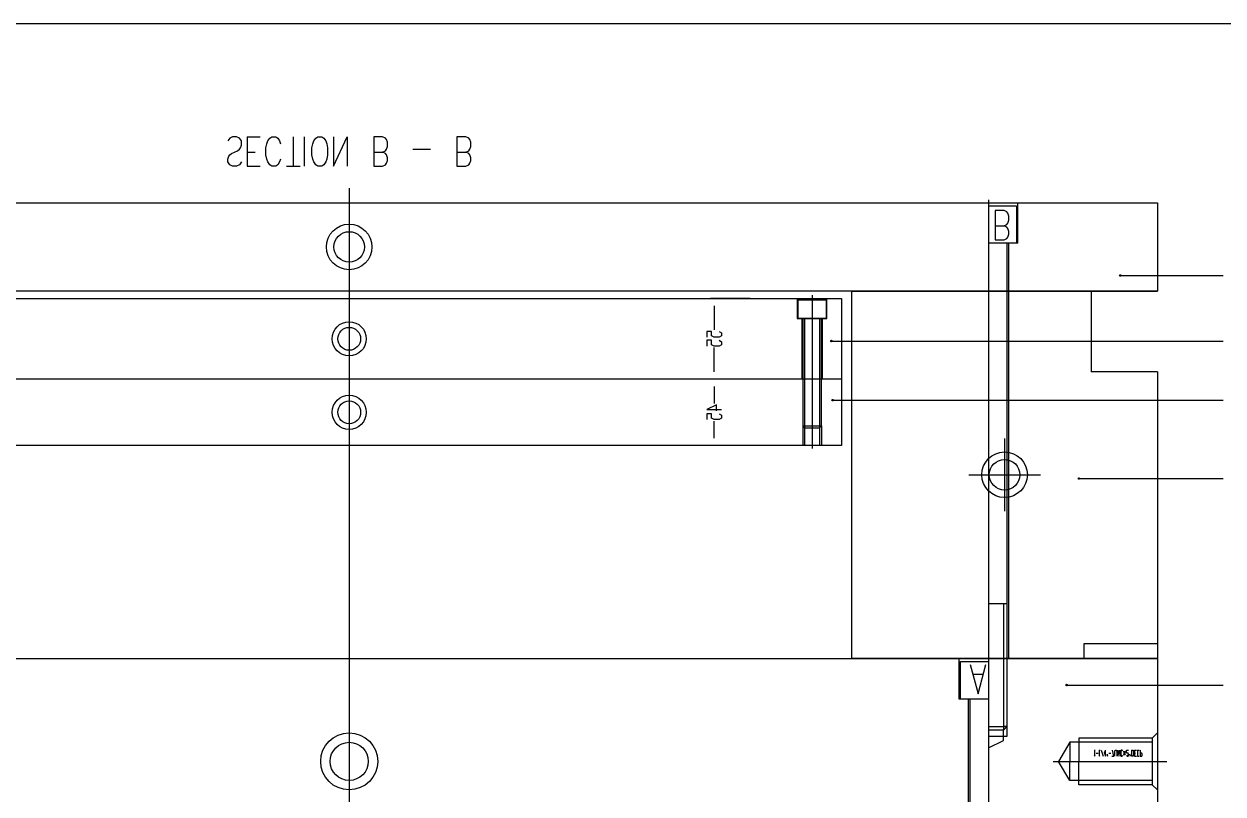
# Model space of a CAD drawing. Header units: millimetres. Extents: x -1 to 1014, y -756 to 757.
# Drawn here: x 124.3 to 343.4, y 616 to 756.7 of the extents above; entities that cross this region are included whole.
import ezdxf

# ---------------------------------------------------------------- set-up
doc = ezdxf.new("R2010")
doc.units = ezdxf.units.MM

# ---------------------------------------------------------------- blocks, each defined once
blk = doc.blocks.new('blockName2')
for points in [[(10.0392, 11.2879), (1013.96, 11.2879), (1013.96, 756.712), (10.0392, 756.712), (10.0392, 11.2879)], [(164.021, 731.518), (163.663, 731.006), (163.125, 730.75), (162.409, 730.75), (161.872, 731.006), (161.514, 731.518), (161.514, 732.029), (161.693, 732.541), (161.872, 732.796), (162.23, 733.052), (163.305, 733.564), (163.663, 733.82), (163.842, 734.075), (164.021, 734.587), (164.021, 735.354), (163.663, 735.866), (163.125, 736.122), (162.409, 736.122), (161.872, 735.866), (161.514, 735.354)], [(165.095, 736.122), (165.095, 730.75), (167.423, 730.75)], [(165.095, 736.122), (167.423, 736.122)], [(171.182, 732.029), (171.003, 731.518), (170.645, 731.006), (170.287, 730.75), (169.571, 730.75), (169.213, 731.006), (168.855, 731.518), (168.676, 732.029), (168.497, 732.796), (168.497, 734.075), (168.676, 734.843), (168.855, 735.354), (169.213, 735.866), (169.571, 736.122), (170.287, 736.122), (170.645, 735.866), (171.003, 735.354), (171.182, 734.843)], [(173.51, 730.75), (173.51, 736.122)], [(175.479, 736.122), (175.479, 730.75)], [(177.986, 730.75), (177.628, 731.006), (177.27, 731.518), (177.091, 732.029), (176.912, 732.796), (176.912, 734.075), (177.091, 734.843), (177.27, 735.354), (177.628, 735.866), (177.986, 736.122), (178.702, 736.122), (179.06, 735.866), (179.418, 735.354), (179.597, 734.843), (179.777, 734.075), (179.777, 732.796), (179.597, 732.029), (179.418, 731.518), (179.06, 731.006), (178.702, 730.75), (177.986, 730.75)], [(180.851, 736.122), (180.851, 730.75), (183.357, 736.122), (183.357, 730.75)], [(188.192, 736.122), (188.192, 730.75), (189.803, 730.75), (190.34, 731.006), (190.519, 731.262), (190.698, 731.773), (190.698, 732.285), (190.519, 732.796), (190.34, 733.052), (189.803, 733.308)], [(188.192, 733.308), (189.803, 733.308), (190.34, 733.564), (190.519, 733.82), (190.698, 734.331), (190.698, 735.098), (190.519, 735.61), (190.34, 735.866), (189.803, 736.122), (188.192, 736.122)], [(203.41, 736.122), (203.41, 730.75), (205.022, 730.75), (205.559, 731.006), (205.738, 731.262), (205.917, 731.773), (205.917, 732.285), (205.738, 732.796), (205.559, 733.052), (205.022, 733.308)], [(203.41, 733.308), (205.022, 733.308), (205.559, 733.564), (205.738, 733.82), (205.917, 734.331), (205.917, 735.098), (205.738, 735.61), (205.559, 735.866), (205.022, 736.122), (203.41, 736.122)], [(165.095, 733.308), (166.527, 733.308)], [(195.353, 733.82), (198.576, 733.82)], [(172.257, 730.75), (174.763, 730.75)], [(183.715, 726.722), (183.715, 444.504)], [(36.0047, 724.036), (331.426, 724.036)], [(300.541, 724.573), (300.541, 579.404)], [(300.541, 723.499), (305.657, 723.499)], [(305.657, 723.499), (305.657, 716.677)], [(305.926, 716.677), (305.926, 724.036)], [(331.426, 724.036), (331.426, 707.922)], [(301.78, 722.652), (301.78, 717.281), (303.392, 717.281), (303.929, 717.536), (304.108, 717.792), (304.287, 718.304), (304.287, 718.815), (304.108, 719.327), (303.929, 719.583), (303.392, 719.838)], [(301.78, 719.838), (303.392, 719.838), (303.929, 720.094), (304.108, 720.35), (304.287, 720.861), (304.287, 721.629), (304.108, 722.14), (303.929, 722.396), (303.392, 722.652), (301.78, 722.652)], [(305.926, 716.677), (300.541, 716.677)], [(303.952, 628.357), (303.952, 716.677)], [(304.221, 716.677), (304.221, 640.781)], [(324.768, 710.76), (324.903, 710.76)], [(324.903, 710.76), (343.417, 710.76)], [(331.426, 707.922), (51.4471, 707.922)], [(275.565, 707.922), (331.426, 707.922)], [(275.565, 640.781), (275.565, 707.922)], [(319.341, 707.922), (319.341, 693.151)], [(93.7462, 706.579), (273.685, 706.579)], [(257.017, 706.579), (249.733, 706.579)], [(265.613, 706.579), (265.613, 702.884), (271.014, 702.884), (271.014, 706.579)], [(265.755, 702.884), (265.755, 706.295), (270.872, 706.295), (270.872, 702.884), (265.755, 702.884)], [(268.313, 707.148), (268.313, 679.154)], [(273.685, 706.579), (273.685, 691.808)], [(250.404, 705.237), (250.404, 700.805)], [(266.466, 702.884), (266.466, 691.808)], [(266.608, 702.884), (266.608, 683.271), (266.949, 682.93), (269.678, 682.93), (270.019, 683.271), (270.019, 702.884)], [(266.949, 702.884), (266.949, 682.93)], [(269.678, 702.884), (269.678, 682.93)], [(270.161, 702.884), (270.161, 691.808)], [(251.3, 700.537), (251.747, 700.268), (251.747, 699.731), (251.3, 699.462), (250.404, 699.462), (249.957, 699.731), (249.957, 700.537), (249.062, 700.537), (249.062, 699.462)], [(251.3, 698.925), (251.747, 698.657), (251.747, 698.12), (251.3, 697.851), (250.404, 697.851), (249.957, 698.12), (249.957, 698.925), (249.062, 698.925), (249.062, 697.851)], [(250.404, 693.151), (250.404, 697.582)], [(271.985, 698.785), (272.119, 698.785)], [(272.119, 698.785), (343.417, 698.785)], [(331.426, 693.151), (319.341, 693.151)], [(331.426, 693.151), (331.426, 640.781)], [(273.685, 691.808), (93.7462, 691.808)], [(250.404, 691.808), (249.733, 691.808)], [(257.017, 691.808), (249.733, 691.808)], [(250.404, 690.465), (250.404, 687.377)], [(273.685, 691.808), (273.685, 679.723)], [(250.852, 686.034), (250.852, 687.108), (249.062, 686.303), (251.747, 686.303)], [(272.188, 687.984), (272.322, 687.984)], [(272.322, 687.984), (343.417, 687.984)], [(251.3, 685.497), (251.747, 685.228), (251.747, 684.691), (251.3, 684.423), (250.404, 684.423), (249.957, 684.691), (249.957, 685.497), (249.062, 685.497), (249.062, 684.423)], [(250.404, 681.066), (250.404, 684.154)], [(266.608, 683.271), (266.608, 679.723)], [(266.608, 683.271), (270.019, 683.271)], [(266.949, 682.93), (266.949, 679.723)], [(269.678, 682.93), (269.678, 679.723)], [(270.019, 683.271), (270.019, 679.723)], [(273.685, 679.723), (93.7462, 679.723)], [(250.404, 679.723), (249.733, 679.723)], [(303.495, 680.982), (303.495, 667.721)], [(296.96, 674.352), (310.031, 674.352)], [(317.239, 673.661), (317.373, 673.661)], [(317.373, 673.661), (343.417, 673.661)], [(300.541, 650.825), (303.952, 650.825)], [(303.27, 650.825), (303.27, 627.675)], [(331.426, 643.467), (317.998, 643.467)], [(317.998, 643.467), (317.998, 640.781)], [(36.0047, 640.781), (331.426, 640.781)], [(331.426, 640.781), (275.565, 640.781)], [(295.157, 640.781), (295.157, 633.422)], [(295.425, 633.422), (295.425, 640.244)], [(295.425, 640.244), (300.541, 640.244)], [(331.426, 640.781), (331.426, 570.954)], [(297.233, 639.696), (298.665, 634.324), (300.097, 639.696)], [(297.77, 637.905), (299.56, 637.905)], [(314.966, 635.928), (315.1, 635.928)], [(315.1, 635.928), (343.417, 635.928)], [(295.157, 633.422), (300.541, 633.422)], [(296.862, 633.422), (296.862, 597.811)], [(297.13, 633.422), (297.13, 585.387)], [(300.541, 628.357), (303.952, 628.357)], [(303.27, 627.675), (300.541, 627.675)], [(303.952, 628.357), (303.27, 628.357)], [(303.27, 627.675), (303.952, 628.357)], [(303.27, 625.795), (303.27, 627.675)], [(303.952, 626.601), (303.952, 628.357)], [(330.486, 626.245), (331.426, 627.185)], [(300.541, 626.601), (303.952, 626.601)], [(300.541, 624.455), (303.27, 625.795)], [(317.97, 625.466), (315.395, 625.466), (313.322, 621.981)], [(315.395, 625.466), (315.395, 621.981)], [(330.488, 626.246), (317.058, 626.246), (317.058, 621.981)], [(330.486, 625.466), (317.97, 625.466)], [(330.486, 626.245), (330.486, 617.718)], [(319.879, 623.143), (319.969, 622.963), (319.969, 624.038)], [(319.879, 624.038), (320.058, 624.038)], [(320.237, 623.501), (320.595, 623.501)], [(320.774, 623.143), (320.864, 622.963), (320.864, 624.038)], [(320.774, 624.038), (320.953, 624.038)], [(321.132, 624.038), (321.49, 622.963)], [(322.028, 623.68), (321.67, 623.68), (321.938, 622.963), (321.938, 624.038)], [(322.207, 623.322), (322.296, 622.963)], [(322.386, 622.963), (322.296, 623.322)], [(322.565, 623.501), (322.923, 623.501)], [(323.102, 622.963), (323.46, 622.963), (323.191, 624.038)], [(323.639, 622.963), (323.639, 623.859), (323.729, 624.038), (323.908, 624.038), (323.997, 623.859), (323.997, 622.963)], [(324.176, 624.038), (324.176, 622.963), (324.534, 624.038), (324.534, 622.963)], [(325.071, 623.859), (324.982, 624.038), (324.803, 624.038), (324.713, 623.859), (324.713, 623.143), (324.803, 622.963), (324.982, 622.963), (325.071, 623.143)], [(325.608, 623.143), (325.25, 623.859)], [(325.25, 623.143), (325.608, 623.859)], [(325.608, 623.501), (325.25, 623.501)], [(325.429, 623.859), (325.429, 623.143)], [(325.787, 623.143), (325.877, 622.963), (326.056, 622.963), (326.146, 623.143), (326.146, 623.322), (326.056, 623.501), (325.877, 623.501), (325.787, 623.68), (325.787, 624.038), (326.146, 624.038)], [(326.325, 623.322), (326.414, 622.963)], [(326.504, 622.963), (326.414, 623.322)], [(326.683, 624.038), (326.951, 624.038), (327.041, 623.859), (327.041, 623.143), (326.951, 622.963), (326.683, 622.963)], [(326.772, 622.963), (326.772, 624.038)], [(327.22, 624.038), (327.22, 622.963), (327.578, 622.963)], [(327.22, 624.038), (327.578, 624.038)], [(327.22, 623.501), (327.399, 623.501)], [(327.757, 624.038), (327.757, 622.963), (328.115, 622.963)], [(327.757, 624.038), (328.115, 624.038)], [(327.757, 623.501), (327.936, 623.501)], [(328.294, 624.038), (328.294, 622.963), (328.563, 622.963), (328.652, 623.143), (328.652, 623.322), (328.563, 623.501), (328.294, 623.501)], [(312.371, 621.981), (333.127, 621.981)], [(317.97, 618.497), (315.395, 618.497), (313.322, 621.981)], [(315.395, 618.497), (315.395, 621.981)], [(330.488, 617.717), (317.058, 617.717), (317.058, 621.981)], [(330.486, 618.497), (317.97, 618.497)], [(330.486, 617.718), (331.426, 616.778)]]:
    blk.add_lwpolyline(points)
for points in [[(324.5, 710.76), (324.539, 710.855), (324.634, 710.76), (324.634, 710.76)], [(324.539, 710.666), (324.5, 710.76), (324.634, 710.76), (324.634, 710.76)], [(324.539, 710.855), (324.634, 710.895), (324.634, 710.76), (324.634, 710.76)], [(324.634, 710.626), (324.539, 710.666), (324.634, 710.76), (324.634, 710.76)], [(324.634, 710.895), (324.729, 710.855), (324.634, 710.76), (324.634, 710.76)], [(324.729, 710.855), (324.768, 710.76), (324.634, 710.76), (324.634, 710.76)], [(324.768, 710.76), (324.729, 710.666), (324.634, 710.76), (324.634, 710.76)], [(324.729, 710.666), (324.634, 710.626), (324.634, 710.76), (324.634, 710.76)], [(271.716, 698.785), (271.756, 698.88), (271.851, 698.785), (271.851, 698.785)], [(271.756, 698.69), (271.716, 698.785), (271.851, 698.785), (271.851, 698.785)], [(271.756, 698.88), (271.851, 698.92), (271.851, 698.785), (271.851, 698.785)], [(271.851, 698.651), (271.756, 698.69), (271.851, 698.785), (271.851, 698.785)], [(271.851, 698.92), (271.946, 698.88), (271.851, 698.785), (271.851, 698.785)], [(271.946, 698.88), (271.985, 698.785), (271.851, 698.785), (271.851, 698.785)], [(271.985, 698.785), (271.946, 698.69), (271.851, 698.785), (271.851, 698.785)], [(271.946, 698.69), (271.851, 698.651), (271.851, 698.785), (271.851, 698.785)], [(271.958, 688.079), (272.053, 688.118), (272.053, 687.984), (272.053, 687.984)], [(272.053, 688.118), (272.148, 688.079), (272.053, 687.984), (272.053, 687.984)], [(271.919, 687.984), (271.958, 688.079), (272.053, 687.984), (272.053, 687.984)], [(271.958, 687.889), (271.919, 687.984), (272.053, 687.984), (272.053, 687.984)], [(272.053, 687.85), (271.958, 687.889), (272.053, 687.984), (272.053, 687.984)], [(272.148, 688.079), (272.188, 687.984), (272.053, 687.984), (272.053, 687.984)], [(272.188, 687.984), (272.148, 687.889), (272.053, 687.984), (272.053, 687.984)], [(272.148, 687.889), (272.053, 687.85), (272.053, 687.984), (272.053, 687.984)], [(316.97, 673.661), (317.01, 673.756), (317.105, 673.661), (317.105, 673.661)], [(317.01, 673.566), (316.97, 673.661), (317.105, 673.661), (317.105, 673.661)], [(317.01, 673.756), (317.105, 673.795), (317.105, 673.661), (317.105, 673.661)], [(317.105, 673.526), (317.01, 673.566), (317.105, 673.661), (317.105, 673.661)], [(317.105, 673.795), (317.2, 673.756), (317.105, 673.661), (317.105, 673.661)], [(317.2, 673.756), (317.239, 673.661), (317.105, 673.661), (317.105, 673.661)], [(317.239, 673.661), (317.2, 673.566), (317.105, 673.661), (317.105, 673.661)], [(317.2, 673.566), (317.105, 673.526), (317.105, 673.661), (317.105, 673.661)], [(314.698, 635.928), (314.737, 636.023), (314.832, 635.928), (314.832, 635.928)], [(314.737, 635.833), (314.698, 635.928), (314.832, 635.928), (314.832, 635.928)], [(314.737, 636.023), (314.832, 636.062), (314.832, 635.928), (314.832, 635.928)], [(314.832, 635.793), (314.737, 635.833), (314.832, 635.928), (314.832, 635.928)], [(314.832, 636.062), (314.927, 636.023), (314.832, 635.928), (314.832, 635.928)], [(314.927, 636.023), (314.966, 635.928), (314.832, 635.928), (314.832, 635.928)], [(314.966, 635.928), (314.927, 635.833), (314.832, 635.928), (314.832, 635.928)], [(314.927, 635.833), (314.832, 635.793), (314.832, 635.928), (314.832, 635.928)]]:
    blk.add_lwpolyline(points, close=True)
for centre, radius in [((183.715, 715.979), 4.1628), ((183.715, 715.979), 2.7877), ((183.715, 699.194), 3.1221), ((183.715, 699.194), 2.0908), ((183.715, 685.766), 3.1221), ((183.715, 685.766), 2.0908), ((303.495, 674.352), 4.1628), ((303.495, 674.352), 2.7877), ((183.715, 621.981), 5.2035), ((183.715, 621.981), 3.4846)]:
    blk.add_circle(centre, radius)

msp = doc.modelspace()

# ---------------------------------------------------------------- block references
msp.add_blockref('blockName2', (0, 0))

doc.saveas('drawing.dxf')
